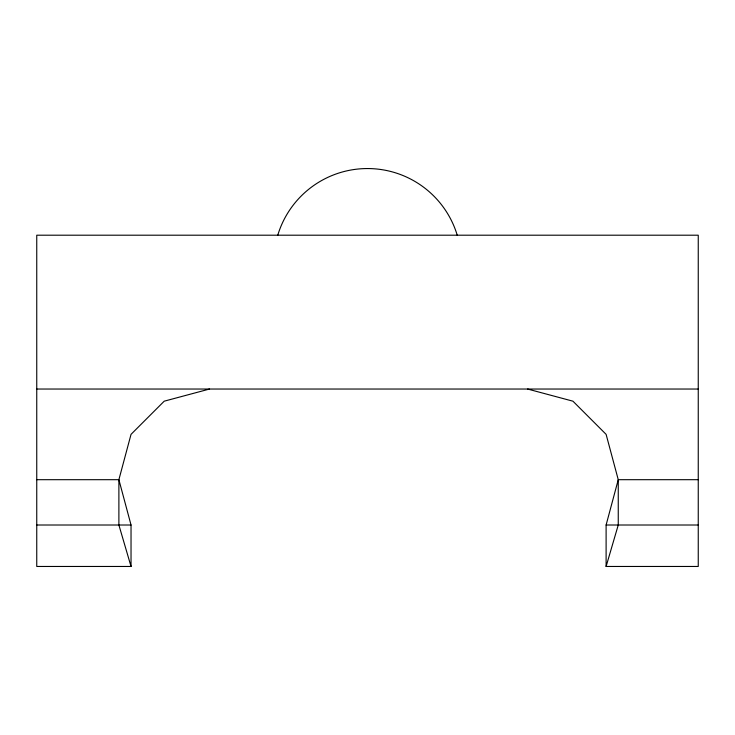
<?xml version="1.0" encoding="UTF-8"?>
<svg xmlns="http://www.w3.org/2000/svg" width="735" height="735" viewBox="0 0 735 735"><rect width="100%" height="100%" fill="white"/><g stroke="black" fill="none" stroke-linecap="round" stroke-linejoin="round"><path stroke-width="1.1" d="M209.539 389.035L164.217 401.181L131.032 434.357L118.886 479.689L131.032 525.01L131.032 566.464L36.75 566.464L36.75 235.2L698.25 235.2L698.25 566.464L606.109 566.464L606.109 525.01L618.254 479.689L606.109 434.357L572.933 401.181L527.601 389.035M606.109 566.464L618.254 525.01L618.254 479.689L698.25 479.689M36.75 389.035L698.25 389.035M36.75 479.689L118.886 479.689L118.886 525.01L131.032 566.464M36.75 525.01L131.032 525.01M606.109 525.01L698.25 525.01M277.766 235.2A93.731 93.731 0 0 1 457.234 235.2"/></g></svg>
